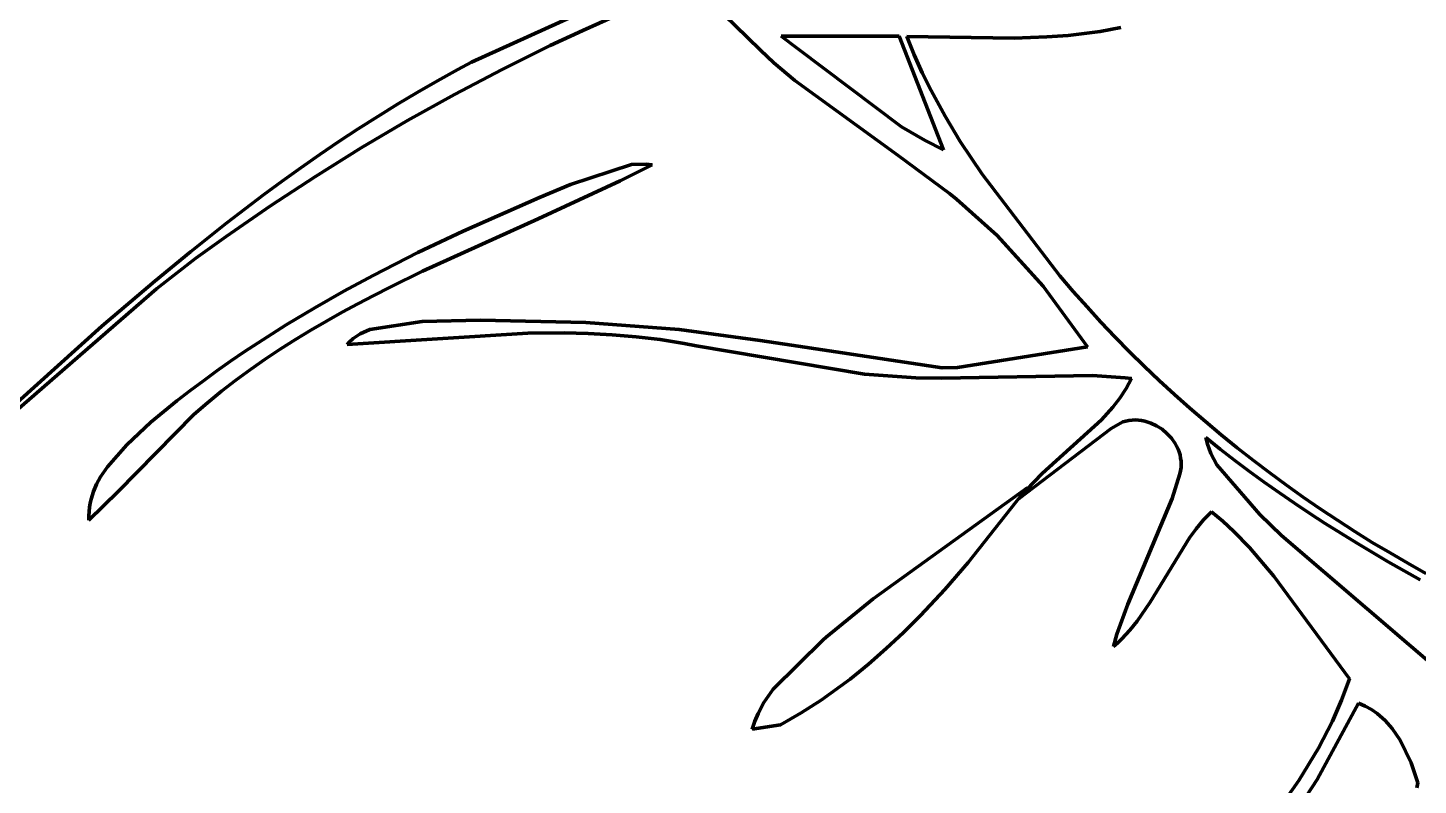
# Model space of a CAD drawing. Header units: millimetres. Extents: x 0 to 9.3, y 0 to 12.
# Drawn here: x 3.369 to 5.301, y 5.9 to 6.952 of the extents above; entities that cross this region are included whole.
import ezdxf

# ---------------------------------------------------------------- set-up
doc = ezdxf.new("R2010")
doc.units = ezdxf.units.MM
doc.layers.add('color#212121ff', color=7, linetype='CONTINUOUS', lineweight=100)
doc.layers.add('color#ffffffff', color=7, linetype='CONTINUOUS', lineweight=100)

msp = doc.modelspace()

# ---------------------------------------------------------------- linework, layer by layer
at = {"layer": 'color#212121ff'}
for p, q in [((3.986, 6.9047), (4.1464, 6.9771)), ((4.3693, 6.939), (4.32, 6.9867)), ((4.1859, 6.9688), (4.1404, 6.9486)), ((4.1404, 6.9486), (4.0952, 6.9275)), ((4.3873, 6.921), (4.3693, 6.939)), ((4.58, 6.9409), (4.416, 6.9408)), ((4.416, 6.9408), (4.4387, 6.9237)), ((4.6413, 6.7828), (4.58, 6.9409)), ((4.7398, 6.9381), (4.5906, 6.9402)), ((4.5906, 6.9402), (4.6008, 6.9148)), ((4.7848, 6.9396), (4.7398, 6.9381)), ((4.8146, 6.9418), (4.7848, 6.9396)), ((4.8295, 6.9433), (4.8146, 6.9418)), ((4.8442, 6.9451), (4.8295, 6.9433)), ((4.8589, 6.9473), (4.8442, 6.9451)), ((4.8735, 6.9499), (4.8589, 6.9473)), ((4.888, 6.9528), (4.8735, 6.9499)), ((4.0952, 6.9275), (4.0282, 6.8945)), ((4.4059, 6.9038), (4.3873, 6.921)), ((4.4387, 6.9237), (4.5831, 6.8147)), ((4.6008, 6.9148), (4.612, 6.8898)), ((3.9666, 6.8942), (3.986, 6.9047)), ((4.4349, 6.8792), (4.4059, 6.9038)), ((3.9105, 6.8625), (3.9384, 6.8786)), ((3.9384, 6.8786), (3.9666, 6.8942)), ((4.0282, 6.8945), (3.962, 6.8597)), ((4.5786, 6.775), (4.4349, 6.8792)), ((4.612, 6.8898), (4.6241, 6.8653)), ((3.8829, 6.846), (3.9105, 6.8625)), ((3.962, 6.8597), (3.8967, 6.8233)), ((4.6241, 6.8653), (4.6437, 6.8294)), ((3.8556, 6.8291), (3.8829, 6.846)), ((3.8285, 6.8118), (3.8556, 6.8291)), ((3.8967, 6.8233), (3.8324, 6.7853)), ((4.6437, 6.8294), (4.6648, 6.7943)), ((3.8017, 6.7941), (3.8285, 6.8118)), ((4.5831, 6.8147), (4.6158, 6.7955)), ((3.8324, 6.7853), (3.7689, 6.7458)), ((3.7751, 6.776), (3.8017, 6.7941)), ((4.6158, 6.7955), (4.6413, 6.7828)), ((4.6648, 6.7943), (4.6951, 6.7487)), ((3.7488, 6.7577), (3.7751, 6.776)), ((4.1231, 6.7343), (4.2081, 6.7623)), ((4.2368, 6.762), (4.1921, 6.7397)), ((4.2081, 6.7623), (4.2285, 6.7629)), ((4.2285, 6.7629), (4.2368, 6.762)), ((4.6498, 6.722), (4.5786, 6.775)), ((3.7689, 6.7458), (3.7064, 6.7048)), ((3.7228, 6.7389), (3.7488, 6.7577)), ((4.6951, 6.7487), (4.8032, 6.6076)), ((3.6969, 6.7199), (3.7228, 6.7389)), ((4.1921, 6.7397), (4.0783, 6.6868)), ((4.0803, 6.7165), (4.1231, 6.7343)), ((4.6596, 6.714), (4.6498, 6.722)), ((3.7064, 6.7048), (3.6449, 6.6624)), ((3.6712, 6.7006), (3.6969, 6.7199)), ((3.9743, 6.6697), (4.0803, 6.7165)), ((4.7161, 6.6634), (4.6596, 6.714)), ((3.6458, 6.681), (3.6712, 6.7006)), ((4.0783, 6.6868), (3.9179, 6.6138)), ((3.5954, 6.641), (3.6458, 6.681)), ((3.9114, 6.6398), (3.9743, 6.6697)), ((4.7799, 6.5932), (4.7161, 6.6634)), ((3.6449, 6.6624), (3.6028, 6.6319)), ((3.5457, 6.6001), (3.5954, 6.641)), ((3.6028, 6.6319), (3.5482, 6.5895)), ((3.8493, 6.6082), (3.9114, 6.6398)), ((3.8085, 6.5861), (3.8493, 6.6082)), ((3.9179, 6.6138), (3.8727, 6.5918)), ((4.8032, 6.6076), (4.8218, 6.5858)), ((3.5482, 6.5895), (3.2608, 6.3399)), ((3.4723, 6.5375), (3.5457, 6.6001)), ((3.7682, 6.5632), (3.8085, 6.5861)), ((3.8727, 6.5918), (3.8503, 6.5804)), ((4.8415, 6.509), (4.7799, 6.5932)), ((3.8281, 6.5688), (3.8061, 6.5569)), ((3.8503, 6.5804), (3.8281, 6.5688)), ((4.8218, 6.5858), (4.8409, 6.5644)), ((3.7285, 6.5394), (3.7682, 6.5632)), ((3.8061, 6.5569), (3.7842, 6.5447)), ((4.8409, 6.5644), (4.8602, 6.5433)), ((3.2333, 6.3224), (3.4723, 6.5375)), ((3.6894, 6.5145), (3.7285, 6.5394)), ((3.7626, 6.5321), (3.7412, 6.5191)), ((3.7842, 6.5447), (3.7626, 6.5321)), ((3.831, 6.5268), (3.8448, 6.5331)), ((3.8448, 6.5331), (3.9174, 6.5439)), ((3.9174, 6.5439), (3.9985, 6.5458)), ((3.9985, 6.5458), (4.1446, 6.5429)), ((4.1143, 6.5282), (4.064, 6.5279)), ((4.1478, 6.5275), (4.1143, 6.5282)), ((4.1446, 6.5429), (4.2741, 6.5329)), ((4.2741, 6.5329), (4.3868, 6.5178)), ((4.8602, 6.5433), (4.8799, 6.5225)), ((3.6701, 6.5017), (3.6894, 6.5145)), ((3.7412, 6.5191), (3.7201, 6.5057)), ((4.064, 6.5279), (3.8129, 6.512)), ((3.8129, 6.512), (3.8156, 6.515)), ((3.8156, 6.515), (3.8215, 6.5203)), ((3.8215, 6.5203), (3.831, 6.5268)), ((4.1812, 6.5257), (4.1478, 6.5275)), ((4.2146, 6.5229), (4.1812, 6.5257)), ((4.2313, 6.521), (4.2146, 6.5229)), ((4.2479, 6.5189), (4.2313, 6.521)), ((4.2646, 6.5164), (4.2479, 6.5189)), ((4.2812, 6.5135), (4.2646, 6.5164)), ((4.2978, 6.5103), (4.2812, 6.5135)), ((4.5317, 6.4708), (4.2978, 6.5103)), ((4.3868, 6.5178), (4.4304, 6.5112)), ((4.4304, 6.5112), (4.6396, 6.4796)), ((4.6607, 6.4799), (4.8415, 6.509)), ((4.8799, 6.5225), (4.9, 6.5021)), ((3.6509, 6.4887), (3.6701, 6.5017)), ((3.6992, 6.4918), (3.6787, 6.4775)), ((3.7201, 6.5057), (3.6992, 6.4918)), ((4.9, 6.5021), (4.9204, 6.4819)), ((3.6133, 6.4617), (3.632, 6.4753)), ((3.632, 6.4753), (3.6509, 6.4887)), ((3.6787, 6.4775), (3.6585, 6.4626)), ((4.6028, 6.4659), (4.5317, 6.4708)), ((4.6396, 6.4796), (4.6607, 6.4799)), ((4.9204, 6.4819), (4.9411, 6.4622)), ((3.5947, 6.4478), (3.6133, 6.4617)), ((3.6585, 6.4626), (3.6386, 6.4472)), ((4.6385, 6.4653), (4.6028, 6.4659)), ((4.8482, 6.4688), (4.6385, 6.4653)), ((4.8937, 6.4659), (4.8482, 6.4688)), ((4.8863, 6.4376), (4.895, 6.4508)), ((4.9028, 6.4649), (4.8937, 6.4659)), ((4.895, 6.4508), (4.8991, 6.4577)), ((4.8991, 6.4577), (4.9028, 6.4649)), ((4.9411, 6.4622), (4.9622, 6.4427)), ((3.5583, 6.4191), (3.5764, 6.4336)), ((3.5764, 6.4336), (3.5947, 6.4478)), ((3.6386, 6.4472), (3.6191, 6.4312)), ((4.8766, 6.4251), (4.8863, 6.4376)), ((4.9622, 6.4427), (4.9835, 6.4237)), ((3.6, 6.4146), (3.4951, 6.3079)), ((3.5404, 6.4043), (3.5583, 6.4191)), ((3.6191, 6.4312), (3.6, 6.4146)), ((4.8609, 6.4075), (4.8766, 6.4251)), ((4.9835, 6.4237), (5.0052, 6.4049)), ((3.507, 6.3727), (3.5404, 6.4043)), ((4.8742, 6.3953), (4.7464, 6.2981)), ((4.7787, 6.3328), (4.8609, 6.4075)), ((4.8904, 6.4044), (4.8742, 6.3953)), ((4.8947, 6.4057), (4.8904, 6.4044)), ((4.8991, 6.4065), (4.8947, 6.4057)), ((4.9034, 6.4071), (4.8991, 6.4065)), ((4.9078, 6.4072), (4.9034, 6.4071)), ((4.9122, 6.407), (4.9078, 6.4072)), ((4.9166, 6.4064), (4.9122, 6.407)), ((4.9209, 6.4055), (4.9166, 6.4064)), ((4.9294, 6.4029), (4.9209, 6.4055)), ((4.9375, 6.399), (4.9294, 6.4029)), ((4.945, 6.3942), (4.9375, 6.399)), ((4.9519, 6.3884), (4.945, 6.3942)), ((5.0052, 6.4049), (5.0271, 6.3865)), ((4.958, 6.3818), (4.9519, 6.3884)), ((4.9632, 6.3746), (4.958, 6.3818)), ((4.9653, 6.3707), (4.9632, 6.3746)), ((5.0257, 6.3667), (5.0057, 6.3826)), ((5.0057, 6.3826), (5.008, 6.3735)), ((5.0271, 6.3865), (5.0494, 6.3685)), ((3.4801, 6.3422), (3.507, 6.3727)), ((4.9672, 6.3668), (4.9653, 6.3707)), ((4.9688, 6.3627), (4.9672, 6.3668)), ((4.97, 6.3585), (4.9688, 6.3627)), ((4.9709, 6.3542), (4.97, 6.3585)), ((4.9715, 6.3499), (4.9709, 6.3542)), ((5.008, 6.3735), (5.0128, 6.3607)), ((5.0128, 6.3607), (5.0213, 6.3447)), ((5.046, 6.351), (5.0257, 6.3667)), ((5.0494, 6.3685), (5.0719, 6.3508)), ((3.4705, 6.328), (3.4801, 6.3422)), ((4.9697, 6.3321), (4.9708, 6.3366)), ((4.9708, 6.3366), (4.9714, 6.341)), ((4.9714, 6.341), (4.9716, 6.3455)), ((4.9716, 6.3455), (4.9715, 6.3499)), ((5.0213, 6.3447), (5.081, 6.2757)), ((5.0665, 6.3357), (5.046, 6.351)), ((5.0871, 6.3207), (5.0665, 6.3357)), ((5.0719, 6.3508), (5.0948, 6.3335)), ((3.4607, 6.3077), (3.4651, 6.318)), ((3.4651, 6.318), (3.4705, 6.328)), ((4.7566, 6.3101), (4.7787, 6.3328)), ((4.9593, 6.2982), (4.9697, 6.3321)), ((5.108, 6.3059), (5.0871, 6.3207)), ((5.0948, 6.3335), (5.1179, 6.3165)), ((5.1179, 6.3165), (5.1412, 6.2999)), ((3.4951, 6.3079), (3.4543, 6.268)), ((3.4561, 6.2914), (3.4573, 6.297)), ((3.4573, 6.297), (3.4607, 6.3077)), ((4.5437, 6.1585), (4.7579, 6.3129)), ((4.7579, 6.3129), (4.6759, 6.2092)), ((4.7464, 6.2981), (4.7566, 6.3101)), ((4.8973, 6.1511), (4.9593, 6.2982)), ((5.1291, 6.2915), (5.108, 6.3059)), ((5.1412, 6.2999), (5.1648, 6.2837)), ((3.4542, 6.2741), (3.4545, 6.28)), ((3.4545, 6.28), (3.4551, 6.2858)), ((3.4551, 6.2858), (3.4561, 6.2914)), ((5.0137, 6.2797), (5.0027, 6.2683)), ((5.0297, 6.2663), (5.0137, 6.2797)), ((5.1503, 6.2773), (5.1291, 6.2915)), ((5.1718, 6.2633), (5.1503, 6.2773)), ((5.1648, 6.2837), (5.1887, 6.2678)), ((3.4543, 6.268), (3.4542, 6.2741)), ((5.0027, 6.2683), (4.9925, 6.2561)), ((5.0449, 6.2522), (5.0297, 6.2663)), ((5.081, 6.2757), (5.1108, 6.2464)), ((5.2151, 6.2363), (5.1718, 6.2633)), ((5.1887, 6.2678), (5.2128, 6.2523)), ((4.9831, 6.2433), (4.9286, 6.1539)), ((4.9925, 6.2561), (4.9831, 6.2433)), ((5.0666, 6.2298), (5.0449, 6.2522)), ((5.1108, 6.2464), (5.3856, 6.0112)), ((5.2128, 6.2523), (5.2371, 6.2371)), ((5.1002, 6.1901), (5.0666, 6.2298)), ((5.2591, 6.2102), (5.2151, 6.2363)), ((5.2371, 6.2371), (5.2617, 6.2224)), ((5.2617, 6.2224), (5.2865, 6.208)), ((4.6759, 6.2092), (4.6433, 6.1717)), ((5.3037, 6.1851), (5.2591, 6.2102)), ((5.2865, 6.208), (5.3115, 6.194)), ((5.2055, 6.0475), (5.1002, 6.1901)), ((4.6433, 6.1717), (4.6095, 6.1354)), ((4.4786, 6.1054), (4.5437, 6.1585)), ((4.8824, 6.1093), (4.8973, 6.1511)), ((4.9286, 6.1539), (4.9104, 6.1274)), ((4.6095, 6.1354), (4.5861, 6.112)), ((4.9104, 6.1274), (4.9003, 6.115)), ((4.4743, 6.1016), (4.4786, 6.1054)), ((4.5861, 6.112), (4.562, 6.0894)), ((4.8775, 6.0923), (4.8824, 6.1093)), ((4.8894, 6.1032), (4.8836, 6.0976)), ((4.9003, 6.115), (4.8894, 6.1032)), ((4.4048, 6.0332), (4.4743, 6.1016)), ((4.562, 6.0894), (4.5372, 6.0677)), ((4.8836, 6.0976), (4.8775, 6.0923)), ((4.5372, 6.0677), (4.5245, 6.0572)), ((4.5116, 6.0469), (4.4985, 6.037)), ((4.5245, 6.0572), (4.5116, 6.0469)), ((5.1943, 6.0177), (5.2055, 6.0475)), ((4.3919, 6.0144), (4.4048, 6.0332)), ((4.4851, 6.0273), (4.4715, 6.0179)), ((4.4985, 6.037), (4.4851, 6.0273)), ((4.3839, 5.9993), (4.3919, 6.0144)), ((4.4577, 6.0088), (4.4437, 6)), ((4.4715, 6.0179), (4.4577, 6.0088)), ((5.2178, 6.0135), (5.1607, 5.9075)), ((5.1816, 5.9887), (5.1943, 6.0177)), ((5.2271, 6.0095), (5.2178, 6.0135)), ((5.2358, 6.0047), (5.2271, 6.0095)), ((4.3758, 5.9775), (4.3794, 5.9887)), ((4.3794, 5.9887), (4.3839, 5.9993)), ((4.4294, 5.9916), (4.4149, 5.9835)), ((4.4437, 6), (4.4294, 5.9916)), ((5.1624, 5.9512), (5.1816, 5.9887)), ((5.2438, 5.9991), (5.2358, 6.0047)), ((5.2548, 5.9895), (5.2438, 5.9991)), ((5.2646, 5.9785), (5.2548, 5.9895)), ((4.4149, 5.9835), (4.3758, 5.9775)), ((5.2758, 5.9622), (5.2646, 5.9785)), ((5.1352, 5.9059), (5.1624, 5.9512)), ((5.2911, 5.9307), (5.2758, 5.9622)), ((5.3004, 5.9027), (5.2911, 5.9307)), ((5.0924, 5.8454), (5.1352, 5.9059)), ((5.1607, 5.9075), (5.123, 5.8501)), ((5.2988, 5.8959), (5.3004, 5.9027))]:
    msp.add_line(p, q, dxfattribs=at)
at = {"layer": 'color#ffffffff'}
for p, q in [((4.1464, 6.9771), (3.986, 6.9047)), ((4.32, 6.9867), (4.3693, 6.939)), ((4.1404, 6.9486), (4.1859, 6.9688)), ((4.0952, 6.9275), (4.1404, 6.9486)), ((4.3693, 6.939), (4.3873, 6.921)), ((4.416, 6.9408), (4.58, 6.9409)), ((4.4387, 6.9237), (4.416, 6.9408)), ((4.58, 6.9409), (4.6413, 6.7828)), ((4.6008, 6.9148), (4.5906, 6.9402)), ((4.5906, 6.9402), (4.7398, 6.9381)), ((4.7398, 6.9381), (4.7848, 6.9396)), ((4.7848, 6.9396), (4.8146, 6.9418)), ((4.8146, 6.9418), (4.8295, 6.9433)), ((4.8295, 6.9433), (4.8442, 6.9451)), ((4.8442, 6.9451), (4.8589, 6.9473)), ((4.8589, 6.9473), (4.8735, 6.9499)), ((4.8735, 6.9499), (4.888, 6.9528)), ((4.0282, 6.8945), (4.0952, 6.9275)), ((4.3873, 6.921), (4.4059, 6.9038)), ((4.5831, 6.8147), (4.4387, 6.9237)), ((4.612, 6.8898), (4.6008, 6.9148)), ((3.986, 6.9047), (3.9666, 6.8942)), ((4.4059, 6.9038), (4.4349, 6.8792)), ((3.9384, 6.8786), (3.9105, 6.8625)), ((3.9666, 6.8942), (3.9384, 6.8786)), ((3.962, 6.8597), (4.0282, 6.8945)), ((4.4349, 6.8792), (4.5786, 6.775)), ((4.6241, 6.8653), (4.612, 6.8898)), ((3.9105, 6.8625), (3.8829, 6.846)), ((3.8967, 6.8233), (3.962, 6.8597)), ((4.6437, 6.8294), (4.6241, 6.8653)), ((3.8829, 6.846), (3.8556, 6.8291)), ((3.8556, 6.8291), (3.8285, 6.8118)), ((3.8324, 6.7853), (3.8967, 6.8233)), ((4.6648, 6.7943), (4.6437, 6.8294)), ((3.8285, 6.8118), (3.8017, 6.7941)), ((4.6158, 6.7955), (4.5831, 6.8147)), ((3.7689, 6.7458), (3.8324, 6.7853)), ((3.8017, 6.7941), (3.7751, 6.776)), ((4.6413, 6.7828), (4.6158, 6.7955)), ((4.6951, 6.7487), (4.6648, 6.7943)), ((3.7751, 6.776), (3.7488, 6.7577)), ((4.2081, 6.7623), (4.1231, 6.7343)), ((4.1921, 6.7397), (4.2368, 6.762)), ((4.2285, 6.7629), (4.2081, 6.7623)), ((4.2368, 6.762), (4.2285, 6.7629)), ((4.5786, 6.775), (4.6498, 6.722)), ((3.7064, 6.7048), (3.7689, 6.7458)), ((3.7488, 6.7577), (3.7228, 6.7389)), ((4.8032, 6.6076), (4.6951, 6.7487)), ((3.7228, 6.7389), (3.6969, 6.7199)), ((4.0783, 6.6868), (4.1921, 6.7397)), ((4.1231, 6.7343), (4.0803, 6.7165)), ((4.6498, 6.722), (4.6596, 6.714)), ((3.6449, 6.6624), (3.7064, 6.7048)), ((3.6969, 6.7199), (3.6712, 6.7006)), ((4.0803, 6.7165), (3.9743, 6.6697)), ((4.6596, 6.714), (4.7161, 6.6634)), ((3.6712, 6.7006), (3.6458, 6.681)), ((3.9179, 6.6138), (4.0783, 6.6868)), ((3.6458, 6.681), (3.5954, 6.641)), ((3.9743, 6.6697), (3.9114, 6.6398)), ((4.7161, 6.6634), (4.7799, 6.5932)), ((3.6028, 6.6319), (3.6449, 6.6624)), ((3.5954, 6.641), (3.5457, 6.6001)), ((3.5482, 6.5895), (3.6028, 6.6319)), ((3.9114, 6.6398), (3.8493, 6.6082)), ((3.8493, 6.6082), (3.8085, 6.5861)), ((3.8727, 6.5918), (3.9179, 6.6138)), ((4.8218, 6.5858), (4.8032, 6.6076)), ((3.2608, 6.3399), (3.5482, 6.5895)), ((3.5457, 6.6001), (3.4723, 6.5375)), ((3.8085, 6.5861), (3.7682, 6.5632)), ((3.8503, 6.5804), (3.8727, 6.5918)), ((4.7799, 6.5932), (4.8415, 6.509)), ((3.8061, 6.5569), (3.8281, 6.5688)), ((3.8281, 6.5688), (3.8503, 6.5804)), ((4.8409, 6.5644), (4.8218, 6.5858)), ((3.7682, 6.5632), (3.7285, 6.5394)), ((3.7842, 6.5447), (3.8061, 6.5569)), ((4.8602, 6.5433), (4.8409, 6.5644)), ((3.4723, 6.5375), (3.2333, 6.3224)), ((3.7285, 6.5394), (3.6894, 6.5145)), ((3.7412, 6.5191), (3.7626, 6.5321)), ((3.7626, 6.5321), (3.7842, 6.5447)), ((3.8448, 6.5331), (3.831, 6.5268)), ((3.9174, 6.5439), (3.8448, 6.5331)), ((3.9985, 6.5458), (3.9174, 6.5439)), ((4.1446, 6.5429), (3.9985, 6.5458)), ((4.064, 6.5279), (4.1143, 6.5282)), ((4.1143, 6.5282), (4.1478, 6.5275)), ((4.2741, 6.5329), (4.1446, 6.5429)), ((4.3868, 6.5178), (4.2741, 6.5329)), ((4.8799, 6.5225), (4.8602, 6.5433)), ((3.6894, 6.5145), (3.6701, 6.5017)), ((3.7201, 6.5057), (3.7412, 6.5191)), ((3.8129, 6.512), (4.064, 6.5279)), ((3.8156, 6.515), (3.8129, 6.512)), ((3.8215, 6.5203), (3.8156, 6.515)), ((3.831, 6.5268), (3.8215, 6.5203)), ((4.1478, 6.5275), (4.1812, 6.5257)), ((4.1812, 6.5257), (4.2146, 6.5229)), ((4.2146, 6.5229), (4.2313, 6.521)), ((4.2313, 6.521), (4.2479, 6.5189)), ((4.2479, 6.5189), (4.2646, 6.5164)), ((4.2646, 6.5164), (4.2812, 6.5135)), ((4.2812, 6.5135), (4.2978, 6.5103)), ((4.2978, 6.5103), (4.5317, 6.4708)), ((4.4304, 6.5112), (4.3868, 6.5178)), ((4.6396, 6.4796), (4.4304, 6.5112)), ((4.8415, 6.509), (4.6607, 6.4799)), ((4.9, 6.5021), (4.8799, 6.5225)), ((3.6701, 6.5017), (3.6509, 6.4887)), ((3.6787, 6.4775), (3.6992, 6.4918)), ((3.6992, 6.4918), (3.7201, 6.5057)), ((4.9204, 6.4819), (4.9, 6.5021)), ((3.632, 6.4753), (3.6133, 6.4617)), ((3.6509, 6.4887), (3.632, 6.4753)), ((3.6585, 6.4626), (3.6787, 6.4775)), ((4.5317, 6.4708), (4.6028, 6.4659)), ((4.6607, 6.4799), (4.6396, 6.4796)), ((4.9411, 6.4622), (4.9204, 6.4819)), ((3.6133, 6.4617), (3.5947, 6.4478)), ((3.6386, 6.4472), (3.6585, 6.4626)), ((4.6028, 6.4659), (4.6385, 6.4653)), ((4.6385, 6.4653), (4.8482, 6.4688)), ((4.8482, 6.4688), (4.8937, 6.4659)), ((4.895, 6.4508), (4.8863, 6.4376)), ((4.8937, 6.4659), (4.9028, 6.4649)), ((4.8991, 6.4577), (4.895, 6.4508)), ((4.9028, 6.4649), (4.8991, 6.4577)), ((4.9622, 6.4427), (4.9411, 6.4622)), ((3.5764, 6.4336), (3.5583, 6.4191)), ((3.5947, 6.4478), (3.5764, 6.4336)), ((3.6191, 6.4312), (3.6386, 6.4472)), ((4.8863, 6.4376), (4.8766, 6.4251)), ((4.9835, 6.4237), (4.9622, 6.4427)), ((3.4951, 6.3079), (3.6, 6.4146)), ((3.5583, 6.4191), (3.5404, 6.4043)), ((3.6, 6.4146), (3.6191, 6.4312)), ((4.8766, 6.4251), (4.8609, 6.4075)), ((5.0052, 6.4049), (4.9835, 6.4237)), ((3.5404, 6.4043), (3.507, 6.3727)), ((4.7464, 6.2981), (4.8742, 6.3953)), ((4.8609, 6.4075), (4.7787, 6.3328)), ((4.8742, 6.3953), (4.8904, 6.4044)), ((4.8904, 6.4044), (4.8947, 6.4057)), ((4.8947, 6.4057), (4.8991, 6.4065)), ((4.8991, 6.4065), (4.9034, 6.4071)), ((4.9034, 6.4071), (4.9078, 6.4072)), ((4.9078, 6.4072), (4.9122, 6.407)), ((4.9122, 6.407), (4.9166, 6.4064)), ((4.9166, 6.4064), (4.9209, 6.4055)), ((4.9209, 6.4055), (4.9294, 6.4029)), ((4.9294, 6.4029), (4.9375, 6.399)), ((4.9375, 6.399), (4.945, 6.3942)), ((4.945, 6.3942), (4.9519, 6.3884)), ((5.0271, 6.3865), (5.0052, 6.4049)), ((4.9519, 6.3884), (4.958, 6.3818)), ((4.958, 6.3818), (4.9632, 6.3746)), ((4.9632, 6.3746), (4.9653, 6.3707)), ((5.008, 6.3735), (5.0057, 6.3826)), ((5.0057, 6.3826), (5.0257, 6.3667)), ((5.0494, 6.3685), (5.0271, 6.3865)), ((3.507, 6.3727), (3.4801, 6.3422)), ((4.9653, 6.3707), (4.9672, 6.3668)), ((4.9672, 6.3668), (4.9688, 6.3627)), ((4.9688, 6.3627), (4.97, 6.3585)), ((4.97, 6.3585), (4.9709, 6.3542)), ((4.9709, 6.3542), (4.9715, 6.3499)), ((5.0128, 6.3607), (5.008, 6.3735)), ((5.0213, 6.3447), (5.0128, 6.3607)), ((5.0257, 6.3667), (5.046, 6.351)), ((5.0719, 6.3508), (5.0494, 6.3685)), ((3.4801, 6.3422), (3.4705, 6.328)), ((4.9708, 6.3366), (4.9697, 6.3321)), ((4.9714, 6.341), (4.9708, 6.3366)), ((4.9716, 6.3455), (4.9714, 6.341)), ((4.9715, 6.3499), (4.9716, 6.3455)), ((5.081, 6.2757), (5.0213, 6.3447)), ((5.046, 6.351), (5.0665, 6.3357)), ((5.0665, 6.3357), (5.0871, 6.3207)), ((5.0948, 6.3335), (5.0719, 6.3508)), ((3.4651, 6.318), (3.4607, 6.3077)), ((3.4705, 6.328), (3.4651, 6.318)), ((4.7787, 6.3328), (4.7566, 6.3101)), ((4.9697, 6.3321), (4.9593, 6.2982)), ((5.0871, 6.3207), (5.108, 6.3059)), ((5.1179, 6.3165), (5.0948, 6.3335)), ((5.1412, 6.2999), (5.1179, 6.3165)), ((3.4543, 6.268), (3.4951, 6.3079)), ((3.4573, 6.297), (3.4561, 6.2914)), ((3.4607, 6.3077), (3.4573, 6.297)), ((4.7579, 6.3129), (4.5437, 6.1585)), ((4.6759, 6.2092), (4.7579, 6.3129)), ((4.7566, 6.3101), (4.7464, 6.2981)), ((4.9593, 6.2982), (4.8973, 6.1511)), ((5.108, 6.3059), (5.1291, 6.2915)), ((5.1648, 6.2837), (5.1412, 6.2999)), ((3.4545, 6.28), (3.4542, 6.2741)), ((3.4551, 6.2858), (3.4545, 6.28)), ((3.4561, 6.2914), (3.4551, 6.2858)), ((5.0027, 6.2683), (5.0137, 6.2797)), ((5.0137, 6.2797), (5.0297, 6.2663)), ((5.1291, 6.2915), (5.1503, 6.2773)), ((5.1503, 6.2773), (5.1718, 6.2633)), ((5.1887, 6.2678), (5.1648, 6.2837)), ((3.4542, 6.2741), (3.4543, 6.268)), ((4.9925, 6.2561), (5.0027, 6.2683)), ((5.0297, 6.2663), (5.0449, 6.2522)), ((5.1108, 6.2464), (5.081, 6.2757)), ((5.1718, 6.2633), (5.2151, 6.2363)), ((5.2128, 6.2523), (5.1887, 6.2678)), ((4.9286, 6.1539), (4.9831, 6.2433)), ((4.9831, 6.2433), (4.9925, 6.2561)), ((5.0449, 6.2522), (5.0666, 6.2298)), ((5.3856, 6.0112), (5.1108, 6.2464)), ((5.2371, 6.2371), (5.2128, 6.2523)), ((5.0666, 6.2298), (5.1002, 6.1901)), ((5.2151, 6.2363), (5.2591, 6.2102)), ((5.2617, 6.2224), (5.2371, 6.2371)), ((5.2865, 6.208), (5.2617, 6.2224)), ((4.6433, 6.1717), (4.6759, 6.2092)), ((5.2591, 6.2102), (5.3037, 6.1851)), ((5.3115, 6.194), (5.2865, 6.208)), ((5.1002, 6.1901), (5.2055, 6.0475)), ((4.6095, 6.1354), (4.6433, 6.1717)), ((4.5437, 6.1585), (4.4786, 6.1054)), ((4.8973, 6.1511), (4.8824, 6.1093)), ((4.9104, 6.1274), (4.9286, 6.1539)), ((4.5861, 6.112), (4.6095, 6.1354)), ((4.9003, 6.115), (4.9104, 6.1274)), ((4.4786, 6.1054), (4.4743, 6.1016)), ((4.562, 6.0894), (4.5861, 6.112)), ((4.8824, 6.1093), (4.8775, 6.0923)), ((4.8836, 6.0976), (4.8894, 6.1032)), ((4.8894, 6.1032), (4.9003, 6.115)), ((4.4743, 6.1016), (4.4048, 6.0332)), ((4.5372, 6.0677), (4.562, 6.0894)), ((4.8775, 6.0923), (4.8836, 6.0976)), ((4.5245, 6.0572), (4.5372, 6.0677)), ((4.4985, 6.037), (4.5116, 6.0469)), ((4.5116, 6.0469), (4.5245, 6.0572)), ((5.2055, 6.0475), (5.1943, 6.0177)), ((4.4048, 6.0332), (4.3919, 6.0144)), ((4.4715, 6.0179), (4.4851, 6.0273)), ((4.4851, 6.0273), (4.4985, 6.037)), ((4.3919, 6.0144), (4.3839, 5.9993)), ((4.4437, 6), (4.4577, 6.0088)), ((4.4577, 6.0088), (4.4715, 6.0179)), ((5.1607, 5.9075), (5.2178, 6.0135)), ((5.1943, 6.0177), (5.1816, 5.9887)), ((5.2178, 6.0135), (5.2271, 6.0095)), ((5.2271, 6.0095), (5.2358, 6.0047)), ((4.3794, 5.9887), (4.3758, 5.9775)), ((4.3839, 5.9993), (4.3794, 5.9887)), ((4.4149, 5.9835), (4.4294, 5.9916)), ((4.4294, 5.9916), (4.4437, 6)), ((5.1816, 5.9887), (5.1624, 5.9512)), ((5.2358, 6.0047), (5.2438, 5.9991)), ((5.2438, 5.9991), (5.2548, 5.9895)), ((5.2548, 5.9895), (5.2646, 5.9785)), ((4.3758, 5.9775), (4.4149, 5.9835)), ((5.2646, 5.9785), (5.2758, 5.9622)), ((5.1624, 5.9512), (5.1352, 5.9059)), ((5.2758, 5.9622), (5.2911, 5.9307)), ((5.2911, 5.9307), (5.3004, 5.9027)), ((5.1352, 5.9059), (5.0924, 5.8454)), ((5.123, 5.8501), (5.1607, 5.9075)), ((5.3004, 5.9027), (5.2988, 5.8959))]:
    msp.add_line(p, q, dxfattribs=at)

doc.saveas('drawing.dxf')
